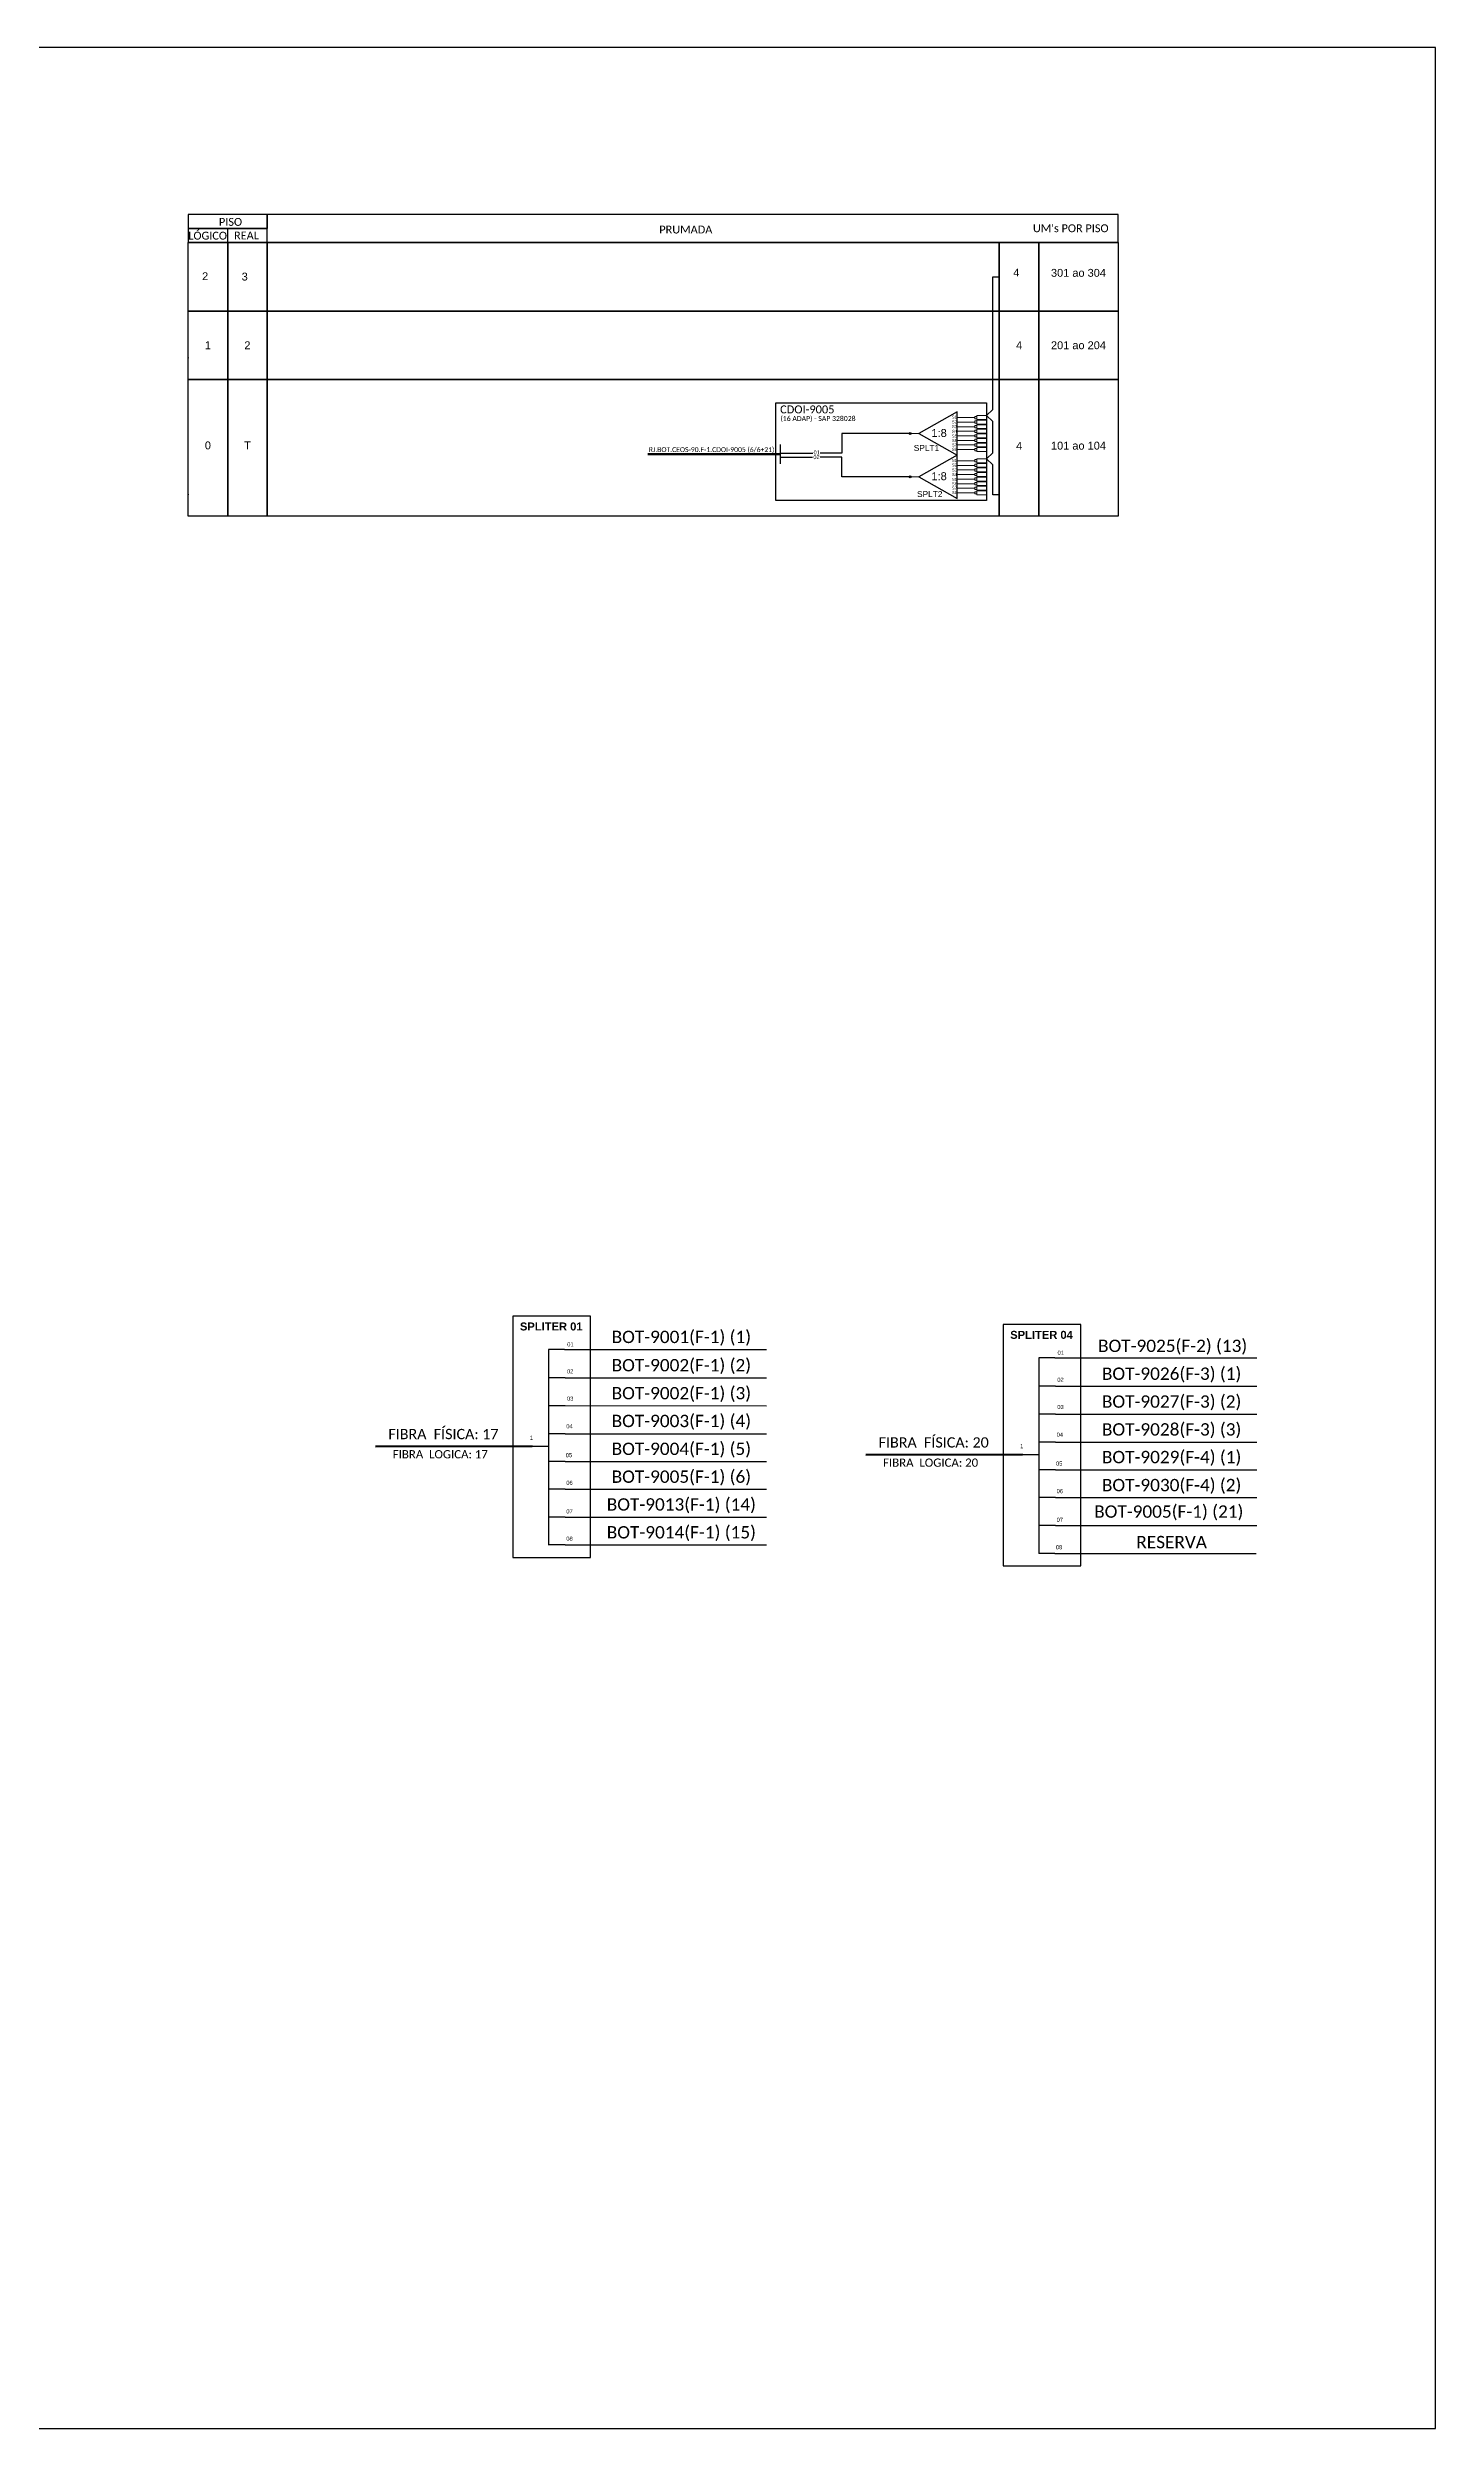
# Model space of a CAD drawing. Header units: metres. Extents: x -316 to 525, y -341 to 253.
# Drawn here: x 179 to 525, y -341 to 253 of the extents above; entities that cross this region are included whole.
import ezdxf
from ezdxf.enums import TextEntityAlignment as Align

# ---------------------------------------------------------------- set-up
doc = ezdxf.new("R2010")
doc.units = ezdxf.units.M
doc.styles.add('ARIAL', font='arial.ttf')
doc.styles.get("Standard").update_dxf_attribs({"font": 'arial.ttf'})
doc.styles.add('WMF-Calibri0', font='calibri.ttf')

# ---------------------------------------------------------------- blocks, each defined once
blk = doc.blocks.new('SPLT_1-8_SC-APC')
at = {"color": 1}
blk.add_lwpolyline([(-7.37, -2.1), (-17.04, -7.55), (-7.37, -13), (-7.37, -2.1)], dxfattribs=at)
at = {"color": 3, "lineweight": 0}
for points in [[(-2.99, -3.51), (-7.37, -3.51)], [(-7.37, -4.66), (-2.99, -4.66)], [(-7.37, -5.82), (-2.99, -5.82)], [(-2.41, -3.02), (-2.41, -4)], [(-2.41, -3.02), (0, -3.02)], [(-2.41, -4), (0, -4)], [(-2.41, -4.17), (-2.41, -5.16)], [(-2.41, -4.17), (0, -4.17)], [(-2.41, -5.16), (0, -5.16)], [(-2.41, -5.32), (-2.41, -6.31)], [(-2.41, -5.32), (0, -5.32)], [(-7.37, -6.97), (-2.99, -6.97)], [(-7.37, -8.12), (-2.99, -8.12)], [(-7.37, -9.28), (-2.99, -9.28)], [(-7.37, -10.43), (-2.99, -10.43)], [(-7.37, -11.58), (-2.99, -11.58)], [(-2.41, -6.31), (0, -6.31)], [(-2.41, -6.48), (-2.41, -7.46)], [(-2.41, -6.48), (0, -6.48)], [(-2.41, -7.46), (0, -7.46)], [(-2.41, -7.63), (-2.41, -8.62)], [(-2.41, -7.63), (0, -7.63)], [(-2.41, -8.62), (0, -8.62)], [(-2.41, -8.78), (-2.41, -9.77)], [(-2.41, -8.78), (0, -8.78)], [(-2.41, -9.77), (0, -9.77)], [(-2.41, -9.94), (-2.41, -10.92)], [(-2.41, -9.94), (0, -9.94)], [(-2.41, -10.92), (0, -10.92)], [(-2.41, -11.09), (-2.41, -12.08)], [(-2.41, -11.09), (0, -11.09)], [(-2.41, -12.08), (0, -12.08)]]:
    blk.add_lwpolyline(points, dxfattribs=at)
for points in [[(-2.99, -3.22), (-2.41, -3.22), (-2.41, -3.8), (-2.99, -3.8)], [(-2.99, -4.38), (-2.41, -4.38), (-2.41, -4.95), (-2.99, -4.95)], [(-2.99, -5.53), (-2.41, -5.53), (-2.41, -6.1), (-2.99, -6.1)], [(-2.99, -6.68), (-2.41, -6.68), (-2.41, -7.26), (-2.99, -7.26)], [(-2.99, -7.84), (-2.41, -7.84), (-2.41, -8.41), (-2.99, -8.41)], [(-2.99, -8.99), (-2.41, -8.99), (-2.41, -9.56), (-2.99, -9.56)], [(-2.99, -10.14), (-2.41, -10.14), (-2.41, -10.72), (-2.99, -10.72)], [(-2.99, -11.3), (-2.41, -11.3), (-2.41, -11.87), (-2.99, -11.87)]]:
    blk.add_lwpolyline(points, close=True, dxfattribs=at)
at = {"color": 1, "lineweight": 0}
blk.add_lwpolyline([(-17.04, -7.55), (-19.26, -7.55)], dxfattribs=at)
at = {"color": 1, "style": 'ARIAL'}
for s, height, p in [('S1', 0.75, (-8.74, -3.78)), ('S2', 0.75, (-8.74, -4.97)), ('S3', 0.75, (-8.74, -6.18)), ('1:8', 2, (-13.91, -8.4)), ('S4', 0.75, (-8.74, -7.36)), ('S5', 0.75, (-8.74, -8.57)), ('S6', 0.75, (-8.74, -9.69)), ('S7', 0.75, (-8.74, -10.78)), ('S8', 0.75, (-8.74, -11.9))]:
    blk.add_text(s, height=height, dxfattribs=at).set_placement(p)

msp = doc.modelspace()

# ---------------------------------------------------------------- hatches: boundary and pattern name
h = msp.add_hatch(color=3)
h.dxf.hatch_style = 1
edge = h.paths.add_edge_path()
edge.add_arc((393.88, 157.1), 0.254, 0, 360)
h = msp.add_hatch(color=3)
h.dxf.hatch_style = 1
edge = h.paths.add_edge_path()
edge.add_arc((393.88, 146.31), 0.254, 0, 360)

# ---------------------------------------------------------------- linework, layer by layer
at = {"color": 3}
msp.add_line((361.47, 152.23), (369.58, 152.23), dxfattribs=at)
at = {"color": 2}
for p, q in [((376.8, 151.24), (371.45, 151.24)), ((376.8, 146.31), (376.8, 151.24)), ((393.88, 146.31), (376.8, 146.31))]:
    msp.add_line(p, q, dxfattribs=at)
at = {"color": 7, "linetype": 'Continuous'}
for p, q in [((303.62, -71.44), (303.62, -120.22)), ((307.57, -71.44), (303.62, -71.44)), ((426.01, -73.53), (426.01, -122.31)), ((429.96, -73.53), (426.01, -73.53)), ((307.77, -78.5), (303.82, -78.5)), ((430.16, -80.59), (426.21, -80.59)), ((307.77, -85.46), (303.82, -85.46)), ((430.16, -87.55), (426.21, -87.55)), ((307.77, -92.44), (303.82, -92.44)), ((430.16, -94.53), (426.21, -94.53)), ((299.52, -95.51), (303.6, -95.51)), ((307.77, -99.37), (303.82, -99.37)), ((421.91, -97.6), (425.99, -97.6)), ((307.77, -106.29), (303.82, -106.29)), ((430.16, -101.46), (426.21, -101.46)), ((430.16, -108.38), (426.21, -108.38)), ((307.77, -113.25), (303.82, -113.25)), ((430.16, -115.33), (426.21, -115.33)), ((307.77, -120.18), (303.82, -120.18)), ((429.96, -122.31), (426.01, -122.31))]:
    msp.add_line(p, q, dxfattribs=at)
at = {"color": 10, "linetype": 'Continuous'}
for p, q in [((307.57, -71.44), (358.06, -71.46)), ((429.96, -73.53), (480.45, -73.55)), ((307.77, -78.5), (358.06, -78.52)), ((430.16, -80.59), (480.45, -80.61)), ((307.77, -85.44), (358.06, -85.46)), ((430.16, -87.53), (480.45, -87.55)), ((307.77, -92.43), (358.06, -92.45)), ((430.16, -94.52), (480.45, -94.53)), ((307.77, -99.35), (358.06, -99.37)), ((307.77, -106.28), (358.06, -106.29)), ((430.16, -101.44), (480.45, -101.46)), ((430.16, -108.37), (480.45, -108.38)), ((307.77, -113.23), (358.06, -113.25)), ((430.16, -115.32), (480.45, -115.34)), ((307.77, -120.18), (358.06, -120.2)), ((429.96, -122.31), (480.25, -122.33))]:
    msp.add_line(p, q, dxfattribs=at)
at = {"color": 1, "linetype": 'Continuous', "lineweight": 60}
for p, q in [((299.52, -95.51), (260.45, -95.64)), ((421.91, -97.6), (382.84, -97.73))]:
    msp.add_line(p, q, dxfattribs=at)
at = {"color": 7}
for points in [[(-316.01, -340.61), (524.99, -340.61), (524.99, 253.39), (-316.01, 253.39)], [(294.67, -123.35), (314.08, -123.35), (314.08, -63.08), (294.67, -63.08)], [(417.06, -125.44), (436.47, -125.44), (436.47, -65.17), (417.06, -65.17)]]:
    msp.add_lwpolyline(points, close=True, dxfattribs=at)
for points in [[(213.65, 208.24), (233.4, 208.24), (233.4, 211.75), (213.65, 211.75)], [(213.65, 204.73), (233.4, 204.73), (233.4, 208.24), (213.65, 208.24)], [(213.65, 204.73), (223.53, 204.73), (223.53, 187.66), (213.65, 187.66)], [(223.53, 204.73), (233.4, 204.73), (233.4, 187.66), (223.53, 187.66)], [(416.14, 204.73), (426.02, 204.73), (426.02, 187.66), (416.14, 187.66)], [(426.02, 204.73), (445.77, 204.73), (445.77, 187.66), (426.02, 187.66)], [(213.65, 187.66), (223.53, 187.66), (223.53, 170.59), (213.65, 170.59)], [(223.53, 187.66), (233.4, 187.66), (233.4, 170.59), (223.53, 170.59)], [(416.14, 187.66), (426.02, 187.66), (426.02, 170.59), (416.14, 170.59)], [(426.02, 187.66), (445.77, 187.66), (445.77, 170.59), (426.02, 170.59)], [(213.65, 170.59), (223.53, 170.59), (223.53, 136.45), (213.65, 136.45)], [(223.53, 170.59), (233.4, 170.59), (233.4, 136.45), (223.53, 136.45)], [(416.14, 170.59), (426.02, 170.59), (426.02, 136.45), (416.14, 136.45)], [(426.02, 170.59), (445.77, 170.59), (445.77, 136.45), (426.02, 136.45)]]:
    msp.add_lwpolyline(points, close=True)
for points in [[(223.53, 204.73), (223.53, 208.24)], [(445.77, 211.75), (233.4, 211.75), (233.4, 211.75), (233.4, 208.24)], [(445.77, 204.73), (445.77, 211.75)], [(213.65, 204.73), (223.53, 204.73)], [(223.53, 204.73), (213.65, 204.73)], [(223.53, 204.73), (213.65, 204.73)], [(223.53, 204.73), (233.4, 204.73)], [(233.4, 204.73), (223.53, 204.73)], [(233.4, 204.73), (416.14, 204.73)], [(416.14, 204.73), (233.4, 204.73)], [(416.14, 204.73), (233.4, 204.73)], [(416.14, 187.66), (233.4, 187.66), (233.4, 204.73), (416.14, 204.73)], [(416.14, 204.73), (416.14, 187.66)], [(426.02, 204.73), (416.14, 204.73)], [(426.02, 204.73), (416.14, 204.73)], [(445.77, 204.73), (426.02, 204.73)], [(445.77, 204.73), (426.02, 204.73)], [(416.14, 170.59), (233.4, 170.59), (233.4, 187.66), (416.14, 187.66)], [(416.14, 187.66), (416.14, 170.59)], [(416.14, 136.45), (233.4, 136.45), (233.4, 170.59), (416.14, 170.59)], [(416.14, 170.59), (416.14, 136.45)]]:
    msp.add_lwpolyline(points)
at = {"color": 3}
for points in [[(414.5, 166.49), (414.5, 196.19), (416.14, 196.19)], [(416.14, 141.78), (414.51, 141.78), (414.5, 149.3), (412.95, 150.79), (414.5, 152.29), (414.5, 160.09), (412.95, 161.58), (414.5, 163.07), (414.5, 166.49)], [(393.88, 157.1), (376.8, 157.1), (376.8, 152.23), (371.44, 152.23)]]:
    msp.add_lwpolyline(points, dxfattribs=at)
at = {"color": 1}
msp.add_lwpolyline([(360.35, 164.73), (412.95, 164.73), (412.95, 140.43), (360.35, 140.43)], close=True, dxfattribs=at)
at = {"color": 1, "const_width": 0.6}
msp.add_lwpolyline([(361.46, 151.95), (328.38, 151.95)], dxfattribs=at)
at = {"color": 1}
msp.add_lwpolyline([(361.47, 154.36), (361.47, 149.53)], dxfattribs=at)
at = {"color": 2}
msp.add_lwpolyline([(361.47, 151.24), (369.54, 151.24)], dxfattribs=at)
at = {"color": 3}
for centre in [(393.88, 157.1), (393.88, 146.31)]:
    msp.add_circle(centre, 0.254, dxfattribs=at)
for p in [(213.65, 176.03), (213.65, 141.89)]:
    msp.add_point(p)

# ---------------------------------------------------------------- block references
at = {"color": 3, "xscale": 0.9900000000000001, "yscale": 0.9900000000000001, "zscale": 0.9900000000000001}
for p in [(412.95, 164.57), (412.95, 153.78)]:
    msp.add_blockref('SPLT_1-8_SC-APC', p, dxfattribs=at)

# ---------------------------------------------------------------- texts
at = {"style": 'WMF-Calibri0'}
for s, height, p in [('  LÓGICO', 1.963, (212.3, 205.49)), ('     PISO', 1.963, (217.88, 208.93)), ('PRUMADA', 1.963, (331.26, 207.02)), ("UM's POR PISO", 1.9629, (424.53, 207.34)), ('    REAL', 1.963, (222.34, 205.54))]:
    msp.add_text(s, height=height, dxfattribs=at).set_placement(p)
at = {"style": 'ARIAL'}
for s, height, p in [('2', 1.96, (217.9, 196.35)), ('3', 1.96, (227.78, 196.26)), ('4', 1.96, (420.39, 197.28)), ('301 ao 304', 1.963, (435.89, 197.2)), ('1', 1.96, (218.59, 179.13)), ('2', 1.96, (228.46, 179.13)), ('4', 1.96, (421.08, 179.13)), ('201 ao 204', 1.963, (435.89, 179.13)), ('0', 1.96, (218.59, 154.15)), ('T', 1.96, (228.46, 154.15)), ('4', 1.96, (421.08, 154.02)), ('101 ao 104', 1.963, (435.89, 154.08)), ('02', 0.99, (370.5, 151.21)), ('01', 0.99, (370.54, 152.38))]:
    msp.add_text(s, height=height, dxfattribs=at).set_placement(p, align=Align.MIDDLE_CENTER)
at = {"color": 1, "style": 'WMF-Calibri0'}
msp.add_text('CDOI-9005', height=1.98, dxfattribs=at).set_placement((361.42, 162.13))
msp.add_text('(16 ADAP) - SAP 328028', height=1.2375, dxfattribs=at).set_placement((370.88, 160.23), align=Align.CENTER)
msp.add_text('RJ.BOT.CEOS-90.F-1.CDOI-9005 (6/6+21)', height=1.2237, dxfattribs=at).set_placement((344.31, 153.09, 2.55), align=Align.MIDDLE_CENTER)
at = {"style": 'ARIAL'}
for s, p in [('SPLT1', (397.96, 152.77)), ('SPLT2', (398.77, 141.26))]:
    msp.add_text(s, height=1.485, dxfattribs=at).set_placement(p, align=Align.CENTER)
at = {"attachment_point": 5}
for s, insert, char_height, width in [('{\\fArial|b1|i0|c0|p34;\\H1x;\\C10;SPLITER 01}', (304.29, -65.7), 1.9941, 19.4101), ('\\C7;\\fArial|b0|i0|;\\H1.0273588255048;01 ', (309.08, -70.16), 1.9941, 3.9991), ('\\C7;\\fCalibri|b0|i0|c0|p34;BOT-9001(F-1) (1)', (336.77, -68.62), 3.0813, 74.9716), ('\\C10;\\fArial|b1|i0|c0|p34;SPLITER 04', (426.67, -67.79), 1.9941, 19.4101), ('\\C7;\\fCalibri|b0|i0|c0|p34;BOT-9025(F-2) (13)', (459.4, -70.85), 3.0813, 74.9716), ('\\C7;\\fArial|b0|i0|;\\H1.0273588255048;02 ', (309.02, -76.9), 1.9941, 4.2215), ('\\C7;\\fCalibri|b0|i0|c0|p34;BOT-9002(F-1) (2)', (336.77, -75.68), 3.0813, 74.9716), ('\\C7;\\fArial|b0|i0|;\\H1.0273588255048;01 ', (431.47, -72.25), 1.9941, 3.9991), ('\\pxt11;\\C7;\\fCalibri|b0|i0|c0|p34;BOT-9026(F-3) (1)', (459.15, -77.8), 3.0813, 74.9716), ('\\C7;\\fArial|b0|i0|;\\H1.0273588255048;03 ', (309.02, -83.69), 1.9941, 3.882), ('\\C7;\\fCalibri|b0|i0|c0|p34;BOT-9002(F-1) (3)', (336.77, -82.66), 3.0813, 74.9716), ('\\C7;\\fArial|b0|i0|;\\H1.0273588255048;02 ', (431.41, -78.99), 1.9941, 4.2215), ('\\C7;\\fCalibri|b0|i0|c0|p34;BOT-9027(F-3) (2)', (459.15, -84.75), 3.0813, 74.9716), ('\\C7;\\fCalibri|b0|i0|c0|p34;BOT-9003(F-1) (4)', (336.77, -89.59), 3.0813, 74.9716), ('\\C7;\\fArial|b0|i0|;\\H1.0273588255048;03 ', (431.41, -85.78), 1.9941, 3.882), ('\\C7;\\fCalibri|b0|i0|c0|p34;FIBRA  FÍSICA: 17', (277.38, -92.54), 2.5677, 38.8202), ('\\C7;\\fArial|b0|i0|;\\H1.0273588255048;1', (299.33, -93.46), 1.9941, 1.9752), ('\\C7;\\fArial|b0|i0|;\\H1.0273588255048;04 ', (308.85, -90.6), 1.9941, 4.2215), ('\\C7;\\fCalibri|b0|i0|c0|p34;BOT-9004(F-1) (5)', (336.77, -96.54), 3.0813, 74.9716), ('\\C7;\\fCalibri|b0|i0|c0|p34;FIBRA  FÍSICA: 20', (399.76, -94.63), 2.5677, 38.8202), ('\\C7;\\fArial|b0|i0|;\\H1.0273588255048;1', (421.72, -95.55), 1.9941, 1.9752), ('\\C7;\\fArial|b0|i0|;\\H1.0273588255048;04 ', (431.24, -92.68), 1.9941, 4.2215), ('\\C7;\\fCalibri|b0|i0|c0|p34;BOT-9028(F-3) (3)', (459.15, -91.7), 3.0813, 74.9716), ('\\C7;\\fCalibri|b0|i0|c0|p34;FIBRA  LOGICA: 17', (276.6, -97.58), 2.0543, 38.8202), ('\\C7;\\fArial|b0|i0|;\\H1.0273588255048;05 ', (308.71, -97.8), 1.9941, 5.192), ('\\C7;\\fCalibri|b0|i0|c0|p34;FIBRA  LOGICA: 20', (398.99, -99.67), 2.0543, 38.8202), ('\\C7;\\fArial|b0|i0|;\\H1.0273588255048;05 ', (431.09, -99.89), 1.9941, 5.192), ('\\C7;\\fCalibri|b0|i0|c0|p34;BOT-9029(F-4) (1)', (459.15, -98.6), 3.0813, 74.9716), ('\\C7;\\fArial|b0|i0|;\\H1.0273588255048;06 ', (308.85, -104.69), 1.9941, 4.2215), ('\\C1;\\fCalibri|b0|i0|c0|p34;BOT-9005(F-1) (6)', (336.77, -103.49), 3.0813, 74.9716), ('\\C7;\\fArial|b0|i0|;\\H1.0273588255048;06 ', (431.24, -106.78), 1.9941, 4.2215), ('\\C7;\\fCalibri|b0|i0|c0|p34;BOT-9030(F-4) (2)', (459.15, -105.59), 3.0813, 74.9716), ('\\C7;\\fArial|b0|i0|;\\H1.0273588255048;07 ', (308.85, -111.84), 1.9941, 4.2215), ('\\C7;\\fCalibri|b0|i0|c0|p34;BOT-9013(F-1) (14)', (336.77, -110.42), 3.0813, 74.9716), ('\\C1;\\fCalibri|b0|i0|c0|p34;BOT-9005(F-1) (21)', (458.44, -112.2), 3.0813, 74.9716), ('\\C7;\\fArial|b0|i0|;\\H1.0273588255048;08 ', (308.85, -118.63), 1.9941, 4.2215), ('\\C7;\\fCalibri|b0|i0|c0|p34;BOT-9014(F-1) (15)', (336.77, -117.37), 3.0813, 74.9716), ('\\C7;\\fArial|b0|i0|;\\H1.0273588255048;07 ', (431.24, -113.93), 1.9941, 4.2215), ('\\C7;\\fCalibri|b0|i0|c0|p34;RESERVA', (459.15, -119.49), 3.0813, 74.9716), ('\\C7;\\fArial|b0|i0|;\\H1.0273588255048;08 ', (431.04, -120.76), 1.9941, 4.2215)]:
    msp.add_mtext(s, dxfattribs=dict(at, insert=insert, char_height=char_height, width=width))

doc.saveas('drawing.dxf')
